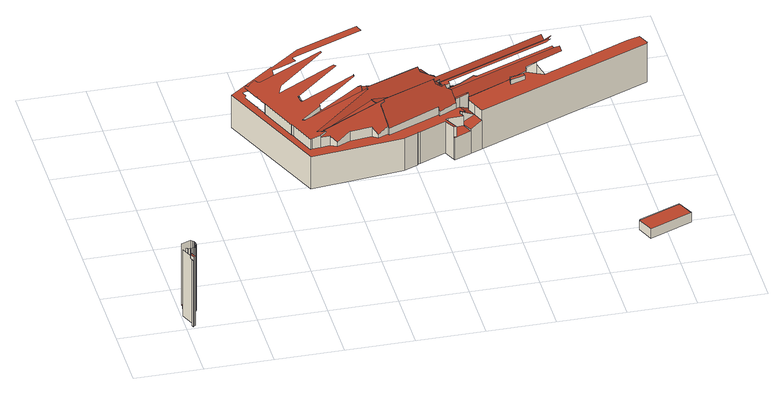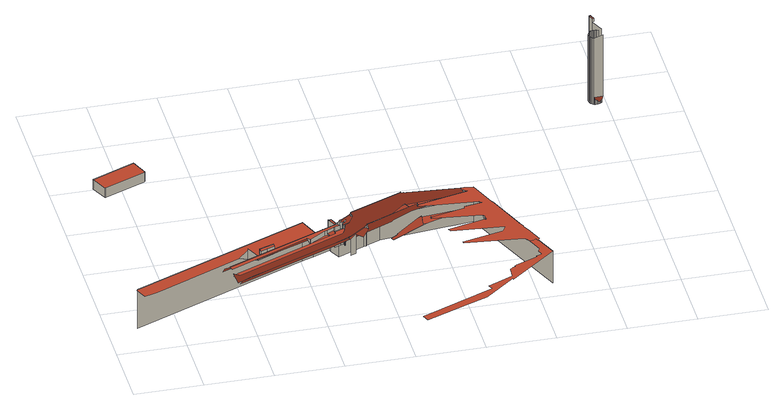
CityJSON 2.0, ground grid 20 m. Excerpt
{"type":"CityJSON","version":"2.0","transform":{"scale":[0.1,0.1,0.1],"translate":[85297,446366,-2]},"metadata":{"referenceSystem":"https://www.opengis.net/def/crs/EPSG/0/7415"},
"CityObjects":{
"building1":{"type":"Building","attributes":{"b3_bag_bag_overlap":0,"b3_dak_type":"slanted","b3_h_dak_50p":8.63,"b3_h_dak_70p":10.26,"b3_h_dak_max":26.25,"b3_h_dak_min":-1.54,"b3_h_maaiveld":-1,"b3_kas_warenhuis":false,"b3_mutatie_ahn3_ahn4":false,"b3_opp_buitenmuur":28676.54,"b3_opp_dak_plat":14548.22,"b3_opp_dak_schuin":4583.28,"b3_opp_grond":20533.47,"b3_opp_scheidingsmuur":342.63,"b3_reconstructie_onvolledig":false,"b3_rmse_lod12":5.09,"b3_rmse_lod13":1.66,"b3_rmse_lod22":0.667,"b3_val3dity_lod12":"[]","b3_val3dity_lod13":"[]","b3_val3dity_lod22":"[]","b3_volume_lod12":193575.48,"b3_volume_lod13":195659.55,"b3_volume_lod22":186169.72,"geconstateerd":false,"oorspronkelijkbouwjaar":1957,"status":"Pand in gebruik"},"children":["building1-1"]},
"building1-1":{"type":"BuildingPart","parents":["building1"],"geometry":[{"type":"MultiSurface","lod":"2.2","boundaries":[[[0,1,2,3]],[[4,5,6,7]],[[3,2,8,6]],[[7,6,8,9,10]],[[11,12,5,4]],[[11,4,7,10,13]],[[12,14,15,16]],[[10,9,17,13]],[[13,17,14,12,11]],[[18,19,20,21]],[[21,20,22,23]],[[23,22,24,25]],[[26,27,28,29]],[[25,24,30,31]],[[32,33,27,26]],[[31,30,34,35]],[[36,37,33,32]],[[38,39,40,41,42,36,32,26,29,43,44,45]],[[46,38,45,47]],[[35,34,48,49]],[[42,50,37,36]],[[49,48,51,52]],[[41,53,50,42]],[[52,51,54,55]],[[40,56,53,41]],[[55,54,57,58]],[[39,59,56,40]],[[58,57,60,61]],[[38,62,59,39]],[[61,60,63,64]],[[65,66,62,38,46]],[[67,68,66,65]],[[64,63,69,70]],[[71,72,68,67]],[[70,69,73,74]],[[75,76,72,71]],[[74,73,77,78]],[[79,80,76,75]],[[78,77,81,82]],[[82,81,80,79]]],"semantics":{"surfaces":[{"type":"WallSurface","on_footprint_edge":true},{"type":"WallSurface","on_footprint_edge":false},{"type":"RoofSurface"}],"values":[0,1,0,0,1,2,0,0,0,0,0,0,0,0,0,0,0,2,1,0,0,0,0,0,0,0,0,0,0,0,0,0,0,0,0,0,0,0,0,0]}}]},
"building2":{"type":"Building","attributes":{"b3_dak_type":"slanted","b3_h_dak_50p":14.77,"b3_h_dak_70p":15.96,"b3_h_dak_max":19.75,"b3_h_dak_min":1.92,"b3_h_maaiveld":-0.919,"b3_kas_warenhuis":false,"b3_mutatie_ahn3_ahn4":false,"b3_opp_buitenmuur":6469.78,"b3_opp_dak_plat":3842.08,"b3_opp_dak_schuin":5440.27,"b3_opp_grond":6157.05,"b3_opp_scheidingsmuur":22.62,"b3_reconstructie_onvolledig":false,"b3_rmse_lod12":2.67,"b3_rmse_lod13":1.7,"b3_rmse_lod22":0.229,"b3_val3dity_lod12":"[]","b3_val3dity_lod13":"[104]","b3_val3dity_lod22":"[303]","b3_volume_lod12":102277.77,"b3_volume_lod13":101098.88,"b3_volume_lod22":94442.9,"geconstateerd":false,"oorspronkelijkbouwjaar":1966,"status":"Pand in gebruik"},"children":["building2-1"]},
"building2-1":{"type":"BuildingPart","parents":["building2"],"geometry":[{"type":"MultiSurface","lod":"2.2","boundaries":[[[83,84,85,86]],[[87,88,89,90]],[[90,89,91,92]],[[92,91,93,94]],[[94,93,95,96]],[[96,95,97,98]],[[98,97,99,100]],[[100,99,101,102]],[[102,101,103,104]],[[104,103,105,106,107]],[[108,109,110,111]],[[109,108,112]],[[113,114,115]],[[114,113,116]],[[117,118,114]],[[107,106,119,120]],[[106,105,121,122]],[[123,124,116]],[[124,123,125]],[[120,119,125]],[[118,117,126,127]],[[128,129,130,131,132,133,134,135,136,137,138,139,140,141,142,143,144,145,146,147,148,149,150,151,152,153,154,155,156,157,158,159,160,161,162,163,164,165,166,167,168,169,87,90,92,94,96,98,100,102,104,107,120,125,123,116,113,115,170,171,172,112,108,111]],[[111,110,173,128]],[[174,175,136,135]],[[136,175,176,137]],[[137,176,177,138]],[[127,126,178]],[[122,121,179,180]],[[138,177,181]],[[182,181,177,176,175]],[[175,174,182]],[[182,183,181]],[[128,173,184,185,129]],[[129,185,130]],[[185,184,186]],[[180,179,187,188]],[[86,85,189,190]],[[191,192,193,83,86,190,194,195,196,197,198,199,200,201,202,203,204,205,206,207,208,209,210,211,212,213,187,179,121,105,103,101,99,97,95,93,91,89,88,214,215,216,217,218,219,220,221,222,223,224,225,226,227,228,229,230,231,232,233,234,235,236,237,238,239,240,241,242,243,244,245,246,247,248]],[[180,188,249,250,251,252,253,254,255,124,125,119,106,122]],[[256,257,186,184,173,110,109,258,259,260,261]],[[188,187,213,249]],[[262,127,178,263]],[[249,213,212,250]],[[250,212,211,251]],[[264,133,132]],[[133,264,134]],[[171,265,172]],[[265,171,170]],[[258,266,259]],[[266,258,267]],[[268,252,251,269]],[[269,251,211,210,270]],[[271,253,252,268]],[[272,262,263,273]],[[262,272,274]],[[260,275,261]],[[275,260,259]],[[273,263,276]],[[277,254,253,271]],[[254,277,278,255]],[[278,277,279]],[[273,276,280,281,282,274,272]],[[190,189,283,194]],[[284,285,275,259,266,267,286,287,288]],[[275,285,289]],[[281,290,282]],[[280,291,290,281]],[[194,283,292,195]],[[195,292,293,196]],[[291,280,294]],[[295,287,286]],[[270,210,209,296]],[[287,295,288]],[[297,298,265]],[[299,300,284,288]],[[127,262,274,282,290,301,302,303,304,305,306,307,308,309,297,265,170,115,114,118]],[[196,293,310,197]],[[311,279,277,271,268,269,270,296,312,313,314,315,316,317,318,319,320]],[[291,294,321,322,301,290]],[[294,280,276,263,178,126,117,114,116,124,255,278,279,311,323,324,325,326,327,328,329,330,331,332,333,334,335,336,337,338,321]],[[298,297,309,339]],[[339,340,341]],[[309,342,340,339]],[[296,209,208,312]],[[308,343,342,309]],[[197,310,344,345,198]],[[345,344,346,347]],[[348,311,320]],[[311,348,349,323]],[[323,349,324]],[[198,345,350,199]],[[200,351,352,201]],[[199,350,351,200]],[[353,341,340,342,343,307,354,355,356]],[[357,358,352,351,350,345,347]],[[359,360,361,362]],[[307,343,308]],[[363,364,365,366,367,368,369,325,324,349,348,320,319,370,371,359,362,372,373]],[[371,374,360,359]],[[362,361,375,372]],[[312,208,207,313]],[[372,375,376,373]],[[365,377,378,366]],[[369,326,325]],[[373,376,379,363]],[[366,378,380,367]],[[347,346,381,357]],[[382,383,380,378,377]],[[318,370,319]],[[364,384,382,377,365]],[[370,385,386,374,371]],[[363,379,382,384,364]],[[367,380,383,387,368]],[[387,383,382,384]],[[368,387,388,369]],[[326,369,388,389,327]],[[354,390,391,355]],[[327,389,392,328]],[[393,382,379,376,375,361,360,374,386,394,395,396]],[[317,397,385,370,318]],[[384,382,393,398]],[[201,352,358,399,202]],[[328,392,329]],[[397,317,316]],[[400,394,386,385]],[[401,204,203,402]],[[398,393,396,403,404]],[[313,405,314]],[[202,399,406,203]],[[407,408,395,394,400]],[[409,410,408,407]],[[399,358,357,411]],[[403,396,395,408]],[[204,401,205]],[[405,313,207,206,412]],[[404,403,413,414,415]],[[415,414,416]],[[402,203,406,417]],[[414,413,418]],[[419,418,413,403,408,410,420]],[[421,420,410,409]],[[321,422,322]],[[422,321,338]],[[417,406,399,411,423]],[[419,424,425,418]],[[411,357,381,426,423]],[[420,427,424,419]],[[428,429,430,206,205,401,402,417]],[[431,302,301]],[[432,433,434,435,314,405,412]],[[436,437,427,420,421]],[[412,206,430,438,432]],[[439,428,417,440]],[[440,417,423,441]],[[442,443,429,428,439]],[[433,444,434]],[[438,430,429,443]],[[432,438,444,433]],[[437,445,446,424,427]],[[446,425,424]],[[447,448,443,442]],[[449,445,437,436]],[[384,398,404,415,416,450,451,330,329,392,389,388,387]],[[445,452,453,446]],[[454,455,452,445,449]],[[455,454,456]],[[456,454,449,436,421,409,407,400,385,397,316,457,458,459,460]],[[448,447,461]],[[462,463,464,465,466,467,457,316,315,314,435,434,444,438,443,448,461,468,469,470]],[[471,472,473,474]],[[475,476,472,471]],[[474,473,477,478]],[[478,479,475,471,474]],[[479,480,476,475]],[[481,468,461]],[[478,477,480,479]],[[482,469,468,483]],[[469,482,470]],[[483,468,481,484,485,486]],[[485,484,487]],[[441,423,426,488,489,490]],[[491,487,484,481,461,447,442,439,440,441,490,492,493,494,495,496,497],[480,477,473,472,476]]],"semantics":{"surfaces":[{"type":"WallSurface","on_footprint_edge":true},{"type":"WallSurface","on_footprint_edge":false},{"type":"RoofSurface"}],"values":[0,1,1,1,1,1,1,1,1,1,1,1,1,1,1,1,1,1,1,1,1,2,1,1,1,1,1,1,1,2,1,1,1,1,1,1,0,2,2,2,1,2,1,1,1,1,1,1,1,1,1,1,1,1,1,1,1,1,1,1,1,2,0,2,1,1,1,0,0,1,1,1,1,1,1,2,0,2,2,2,1,1,1,1,1,0,0,1,1,1,1,1,1,2,2,1,1,2,1,1,1,1,1,1,1,1,0,2,1,1,1,1,1,1,1,1,1,1,2,1,1,1,1,1,1,1,1,1,1,1,1,1,1,1,1,1,1,1,1,2,1,1,1,2,1,0,1,2,1,2,1,1,1,1,1,1,1,1,2,1,1,1,2,1,1,1,2,1,2,1,1,1,2,1,1,1,1,1,1,1,0,2]}}]},
"building3":{"type":"Building","attributes":{"b3_dak_type":"multiple horizontal","b3_h_dak_50p":2.13,"b3_h_dak_70p":2.18,"b3_h_dak_max":3.16,"b3_h_dak_min":1.96,"b3_h_maaiveld":-0.987,"b3_kas_warenhuis":false,"b3_mutatie_ahn3_ahn4":false,"b3_opp_buitenmuur":119.35,"b3_opp_dak_plat":74.89,"b3_opp_dak_schuin":0,"b3_opp_grond":74.89,"b3_opp_scheidingsmuur":0,"b3_reconstructie_onvolledig":false,"b3_rmse_lod12":0.216,"b3_rmse_lod13":0.216,"b3_rmse_lod22":0.221,"b3_val3dity_lod12":"[]","b3_val3dity_lod13":"[]","b3_val3dity_lod22":"[]","b3_volume_lod12":236.12,"b3_volume_lod13":236.12,"b3_volume_lod22":233.04,"geconstateerd":false,"oorspronkelijkbouwjaar":2006,"status":"Pand in gebruik"},"children":["building3-1"]},
"building3-1":{"type":"BuildingPart","parents":["building3"],"geometry":[{"type":"Solid","lod":"2.2","boundaries":[[[[498,499,500,501,502,503,504,505]],[[506,504,503,507]],[[508,498,505,509]],[[509,505,504,506]],[[510,501,500,511]],[[512,502,501,510]],[[511,500,499,513]],[[507,503,502,512]],[[513,499,498,508]],[[513,508,509,506,507,512,510,511]]]],"semantics":{"surfaces":[{"type":"GroundSurface"},{"type":"WallSurface","on_footprint_edge":true},{"type":"RoofSurface"}],"values":[[0,1,1,1,1,1,1,1,1,2]]}}]}
},
"vertices":[
[17,16,229],[17,16,10],[20,9,10],[20,9,229],[15,26,240],[15,26,229],[22,10,229],[22,10,240],[22,10,10],[23,11,10],[23,11,240],[20,29,241],[20,29,229],[27,13,241],[20,29,10],[4,68,10],[4,68,230],[27,13,10],[14,72,230],[14,72,10],[17,71,10],[17,71,230],[20,69,10],[20,69,230],[24,69,10],[24,69,230],[14,105,18],[14,105,10],[11,103,10],[11,103,20],[26,69,10],[26,69,230],[15,106,18],[15,106,10],[29,69,10],[29,69,230],[18,108,18],[18,108,10],[34,107,32],[32,108,30],[29,109,25],[25,109,22],[22,109,19],[9,100,23],[8,99,24],[7,97,27],[34,107,230],[7,97,230],[32,70,10],[32,70,230],[22,109,10],[36,71,10],[36,71,230],[25,109,10],[37,72,10],[37,72,230],[29,109,10],[40,74,10],[40,74,230],[32,108,10],[42,77,10],[42,77,230],[34,107,10],[44,80,10],[44,80,230],[35,107,230],[35,107,10],[38,105,230],[38,105,10],[45,83,10],[45,83,230],[41,102,230],[41,102,10],[46,86,10],[46,86,230],[43,100,230],[43,100,10],[46,90,10],[46,90,230],[44,97,230],[44,97,10],[45,93,10],[45,93,230],
[348,934,117],[348,934,11],[491,591,11],[491,591,117],[418,826,150],[418,826,117],[417,826,117],[417,826,150],[464,709,117],[464,709,150],[465,710,117],[465,710,150],[468,703,117],[468,703,150],[498,627,117],[498,627,150],[499,627,117],[499,627,150],[500,626,117],[500,626,150],[503,628,117],[503,628,151],[528,631,117],[528,631,149],[528,631,157],[498,715,158],[498,715,148],[497,715,148],[497,715,158],[504,710,159],[529,648,158],[529,648,148],[522,651,157],[538,643,160],[533,651,146],[533,651,150],[546,639,159],[546,639,162],[556,634,117],[556,634,149],[541,642,161],[541,642,165],[544,640,161],[550,660,143],[550,660,153],[554,745,173],[554,749,173],[554,755,174],[668,822,205],[668,823,205],[667,825,205],[667,828,205],[511,788,167],[509,796,168],[507,813,169],[510,815,170],[632,887,203],[630,890,203],[627,894,202],[462,851,162],[466,859,164],[472,872,166],[476,879,168],[609,958,204],[607,964,204],[424,917,160],[418,923,159],[414,928,159],[413,930,159],[411,931,158],[399,924,155],[391,914,152],[389,918,152],[387,924,152],[382,915,151],[381,914,150],[402,863,150],[404,864,151],[405,860,151],[403,859,150],[407,851,150],[409,847,150],[411,840,150],[412,838,150],[413,837,150],[414,836,150],[414,835,150],[691,751,204],[689,755,203],[688,758,203],[554,745,158],[509,796,154],[509,796,155],[507,813,156],[510,815,156],[570,660,155],[575,625,117],[575,625,129],[517,809,157],[526,801,157],[517,809,156],[554,749,158],[554,749,164],[560,748,159],[614,642,117],[614,642,149],[763,619,11],[763,619,117],[576,1111,117],[485,1038,117],[486,1044,117],[805,637,117],[806,640,117],[814,641,117],[893,675,117],[907,643,117],[916,643,117],[896,683,117],[903,686,117],[947,688,117],[944,697,117],[941,703,117],[957,710,117],[947,735,117],[935,729,117],[884,705,117],[881,711,117],[727,645,117],[724,651,117],[694,639,117],[678,649,117],[414,835,117],[414,836,117],[413,837,117],[412,838,117],[411,840,117],[409,847,117],[407,851,117],[403,859,117],[405,860,117],[404,864,117],[402,863,117],[381,914,117],[382,915,117],[387,924,117],[381,938,117],[380,941,117],[389,944,117],[397,947,117],[395,949,117],[395,950,117],[398,951,117],[461,977,117],[466,981,117],[465,984,117],[474,988,117],[483,995,117],[484,1020,117],[485,1028,117],[507,1037,117],[559,1059,117],[553,1074,117],[769,1163,117],[761,1184,117],[741,1176,117],[633,1134,117],[678,649,149],[694,639,128],[724,651,143],[711,679,193],[722,685,202],[721,688,207],[721,689,208],[676,809,178],[645,792,173],[682,773,177],[683,791,178],[685,811,179],[677,809,178],[698,737,177],[713,705,177],[667,825,210],[689,755,210],[682,773,180],[690,775,178],[711,679,201],[724,651,151],[727,645,139],[722,685,204],[698,737,180],[713,705,180],[706,741,178],[685,811,176],[720,708,178],[721,688,209],[721,688,210],[723,689,209],[778,741,163],[761,752,165],[757,755,166],[805,637,11],[780,826,155],[775,835,155],[760,816,160],[760,817,160],[770,821,157],[775,835,156],[761,752,160],[778,741,162],[806,640,11],[814,641,11],[784,745,161],[760,817,158],[881,711,143],[831,813,209],[831,813,210],[780,826,157],[780,826,156],[922,815,154],[942,823,153],[1130,901,154],[1236,946,155],[1230,953,169],[1126,910,170],[899,816,170],[853,814,197],[848,820,209],[893,675,11],[875,752,209],[884,705,132],[935,729,136],[932,736,149],[928,744,163],[927,747,170],[913,747,178],[908,751,187],[899,746,186],[881,746,197],[924,807,155],[923,810,154],[878,753,209],[873,758,198],[886,770,188],[899,776,188],[899,777,186],[902,784,175],[909,791,170],[1232,925,169],[1250,927,178],[1251,927,178],[1241,939,154],[1226,932,154],[1201,921,156],[1039,855,154],[950,818,154],[934,811,154],[848,820,210],[848,820,197],[845,827,198],[848,820,198],[853,814,196],[907,643,11],[907,643,84],[910,636,11],[910,636,84],[875,752,199],[878,753,197],[916,643,84],[896,683,84],[903,686,84],[859,839,187],[895,825,170],[879,819,180],[863,841,184],[960,657,86],[947,688,86],[892,754,189],[892,754,116],[893,759,117],[893,759,186],[903,761,181],[901,768,180],[897,768,183],[896,768,183],[898,774,180],[900,775,179],[899,776,179],[908,751,180],[900,757,183],[896,760,185],[898,759,184],[900,757,117],[896,760,117],[898,759,117],[897,768,117],[896,768,117],[903,761,117],[898,774,117],[960,657,11],[901,768,117],[900,775,117],[901,768,170],[908,751,170],[908,751,117],[900,775,170],[899,776,170],[899,777,170],[895,825,116],[879,819,116],[902,784,170],[909,770,117],[924,757,117],[927,760,117],[928,778,117],[913,747,170],[909,770,170],[947,688,90],[924,757,170],[941,703,126],[944,697,126],[928,778,159],[928,778,170],[935,729,149],[944,697,90],[927,760,170],[927,760,161],[927,758,170],[927,758,161],[960,657,91],[947,735,149],[928,782,158],[928,782,161],[928,782,170],[928,787,170],[982,705,106],[933,782,158],[939,782,158],[947,767,160],[947,767,170],[924,807,154],[995,671,106],[939,782,155],[939,782,154],[995,671,11],[947,767,155],[972,730,106],[974,744,102],[975,747,101],[942,823,154],[975,747,149],[975,752,149],[966,750,149],[965,749,149],[956,770,170],[956,770,155],[975,747,140],[972,730,140],[982,705,140],[995,671,140],[974,744,140],[974,744,136],[975,752,147],[1002,800,156],[995,806,155],[1004,757,140],[1004,757,136],[1002,800,170],[1236,915,169],[1250,927,169],[1002,800,154],[995,806,154],[1003,800,170],[1003,800,154],[1012,794,170],[1076,809,170],[1250,881,169],[1247,889,169],[1246,891,169],[1083,792,140],[1156,831,153],[1176,840,155],[1270,880,156],[1266,887,170],[1251,881,170],[1250,881,170],[1157,825,144],[1160,827,144],[1157,829,150],[1103,790,155],[1103,790,140],[1102,777,140],[1102,777,155],[1124,795,154],[1124,795,140],[1146,790,140],[1146,790,154],[1142,802,154],[1142,802,140],[1157,825,140],[1160,827,154],[1157,825,154],[1183,813,140],[1183,813,170],[1183,813,176],[1205,803,140],[1514,886,11],[1514,886,14],[1514,886,140],[1361,869,140],[1513,888,140],[1516,889,140],[1501,923,140],[1481,917,140],[1464,912,140],[1364,870,140],
[1453,240,10],[1474,191,10],[1347,138,10],[1326,188,10],[1329,189,10],[1329,190,10],[1450,240,10],[1451,239,10],[1450,240,41],[1329,190,41],[1453,240,41],[1451,239,41],[1326,188,41],[1347,138,41],[1329,189,41],[1474,191,41]
]}
